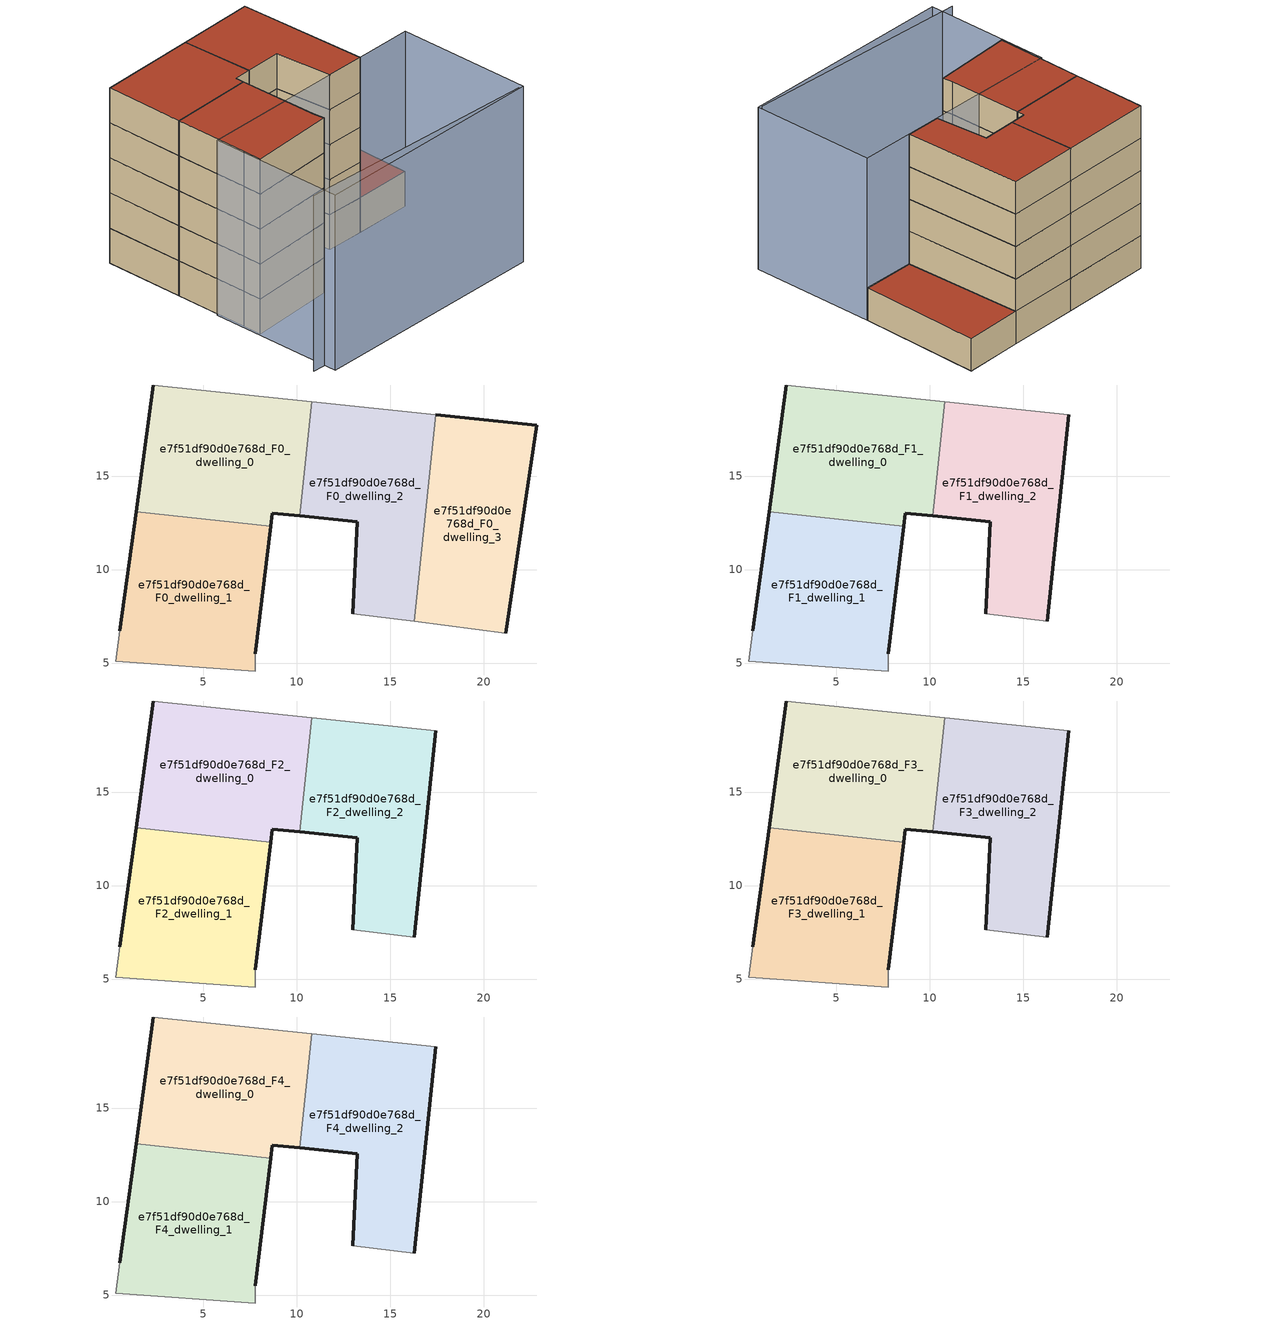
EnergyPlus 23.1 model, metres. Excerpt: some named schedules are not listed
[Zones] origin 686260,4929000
e7f51df90d0e768d_F0_dwelling_0
 floor ground (EU_floor_Construction): 10.15,12.88 10.8,18.98 2.33,19.87 1.41,13.08 8.62,12.33 8.7,13.02 z0
 wall outside (EU_wall_Construction): 10.15,12.88 8.7,13.02 8.62,12.33 / 1.41,13.08 2.33,19.87 z0:3
 wall adiabatic (EU_wall_Construction): 2.33,19.87 10.8,18.98 z0:3
 wall to e7f51df90d0e768d_F0_dwelling_2 (EU_wall_Construction): 10.8,18.98 10.15,12.88 z0:3
 wall to e7f51df90d0e768d_F0_dwelling_1 (EU_wall_Construction): 8.62,12.33 1.41,13.08 z0:3
e7f51df90d0e768d_F0_dwelling_1
 floor ground (EU_floor_Construction): 7.78,4.57 7.78,5.5 8.62,12.33 1.41,13.08 0.54,6.73 0.31,5.09 z0
 wall outside (EU_wall_Construction): 8.62,12.33 7.78,5.5 / 0.54,6.73 1.41,13.08 z0:3
 wall adiabatic (EU_wall_Construction): 7.78,5.5 7.78,4.57 0.31,5.09 0.54,6.73 z0:3
e7f51df90d0e768d_F0_dwelling_2
 floor ground (EU_floor_Construction): 16.28,7.22 17.44,18.28 10.8,18.98 10.15,12.88 13.25,12.56 13,7.64 z0
 wall outside (EU_wall_Construction): 13,7.64 13.25,12.56 10.15,12.88 z0:3
 wall adiabatic (EU_wall_Construction): 16.28,7.22 13,7.64 / 10.8,18.98 17.44,18.28 z0:3
 wall to e7f51df90d0e768d_F0_dwelling_3 (EU_wall_Construction): 17.44,18.28 16.28,7.22 z0:3
e7f51df90d0e768d_F0_dwelling_3
 floor ground (EU_floor_Construction): 21.17,6.59 22.85,17.71 17.44,18.28 16.28,7.22 z0
 wall outside (EU_wall_Construction): 17.44,18.28 22.85,17.71 21.17,6.59 z0:3
 wall adiabatic (EU_wall_Construction): 21.17,6.59 16.28,7.22 z0:3
 roof outside (EU_roof_Construction): 22.85,17.71 21.17,6.59 16.28,7.22 17.44,18.28 z3
e7f51df90d0e768d_F1_dwelling_0
 floor to e7f51df90d0e768d_F0_dwelling_0 (EU_floor_Construction): 10.15,12.88 10.8,18.98 2.33,19.87 1.41,13.08 8.62,12.33 8.7,13.02 z3
 wall outside (EU_wall_Construction): 10.15,12.88 8.7,13.02 8.62,12.33 / 1.41,13.08 2.33,19.87 z3:6
 wall adiabatic (EU_wall_Construction): 2.33,19.87 10.8,18.98 z3:6
 wall to e7f51df90d0e768d_F1_dwelling_2 (EU_wall_Construction): 10.8,18.98 10.15,12.88 z3:6
 wall to e7f51df90d0e768d_F1_dwelling_1 (EU_wall_Construction): 8.62,12.33 1.41,13.08 z3:6
e7f51df90d0e768d_F1_dwelling_1
 floor to e7f51df90d0e768d_F0_dwelling_1 (EU_floor_Construction): 7.78,4.57 7.78,5.5 8.62,12.33 1.41,13.08 0.54,6.73 0.31,5.09 z3
 wall outside (EU_wall_Construction): 8.62,12.33 7.78,5.5 / 0.54,6.73 1.41,13.08 z3:6
 wall adiabatic (EU_wall_Construction): 7.78,5.5 7.78,4.57 0.31,5.09 0.54,6.73 z3:6
e7f51df90d0e768d_F1_dwelling_2
 floor to e7f51df90d0e768d_F0_dwelling_2 (EU_floor_Construction): 16.28,7.22 17.44,18.28 10.8,18.98 10.15,12.88 13.25,12.56 13,7.64 z3
 wall outside (EU_wall_Construction): 17.44,18.28 16.28,7.22 / 13,7.64 13.25,12.56 10.15,12.88 z3:6
 wall adiabatic (EU_wall_Construction): 16.28,7.22 13,7.64 / 10.8,18.98 17.44,18.28 z3:6
e7f51df90d0e768d_F2_dwelling_0
 floor to e7f51df90d0e768d_F1_dwelling_0 (EU_floor_Construction): 10.15,12.88 10.8,18.98 2.33,19.87 1.41,13.08 8.62,12.33 8.7,13.02 z6
 wall outside (EU_wall_Construction): 10.15,12.88 8.7,13.02 8.62,12.33 / 1.41,13.08 2.33,19.87 z6:9
 wall adiabatic (EU_wall_Construction): 2.33,19.87 10.8,18.98 z6:9
 wall to e7f51df90d0e768d_F2_dwelling_2 (EU_wall_Construction): 10.8,18.98 10.15,12.88 z6:9
 wall to e7f51df90d0e768d_F2_dwelling_1 (EU_wall_Construction): 8.62,12.33 1.41,13.08 z6:9
e7f51df90d0e768d_F2_dwelling_1
 floor to e7f51df90d0e768d_F1_dwelling_1 (EU_floor_Construction): 7.78,4.57 7.78,5.5 8.62,12.33 1.41,13.08 0.54,6.73 0.31,5.09 z6
 wall outside (EU_wall_Construction): 8.62,12.33 7.78,5.5 / 0.54,6.73 1.41,13.08 z6:9
 wall adiabatic (EU_wall_Construction): 7.78,5.5 7.78,4.57 0.31,5.09 0.54,6.73 z6:9
e7f51df90d0e768d_F2_dwelling_2
 floor to e7f51df90d0e768d_F1_dwelling_2 (EU_floor_Construction): 16.28,7.22 17.44,18.28 10.8,18.98 10.15,12.88 13.25,12.56 13,7.64 z6
 wall outside (EU_wall_Construction): 17.44,18.28 16.28,7.22 / 13,7.64 13.25,12.56 10.15,12.88 z6:9
 wall adiabatic (EU_wall_Construction): 16.28,7.22 13,7.64 / 10.8,18.98 17.44,18.28 z6:9
e7f51df90d0e768d_F3_dwelling_0
 floor to e7f51df90d0e768d_F2_dwelling_0 (EU_floor_Construction): 10.15,12.88 10.8,18.98 2.33,19.87 1.41,13.08 8.62,12.33 8.7,13.02 z9
 wall outside (EU_wall_Construction): 10.15,12.88 8.7,13.02 8.62,12.33 / 1.41,13.08 2.33,19.87 z9:12
 wall adiabatic (EU_wall_Construction): 2.33,19.87 10.8,18.98 z9:12
 wall to e7f51df90d0e768d_F3_dwelling_2 (EU_wall_Construction): 10.8,18.98 10.15,12.88 z9:12
 wall to e7f51df90d0e768d_F3_dwelling_1 (EU_wall_Construction): 8.62,12.33 1.41,13.08 z9:12
e7f51df90d0e768d_F3_dwelling_1
 floor to e7f51df90d0e768d_F2_dwelling_1 (EU_floor_Construction): 7.78,4.57 7.78,5.5 8.62,12.33 1.41,13.08 0.54,6.73 0.31,5.09 z9
 wall outside (EU_wall_Construction): 8.62,12.33 7.78,5.5 / 0.54,6.73 1.41,13.08 z9:12
 wall adiabatic (EU_wall_Construction): 7.78,5.5 7.78,4.57 0.31,5.09 0.54,6.73 z9:12
e7f51df90d0e768d_F3_dwelling_2
 floor to e7f51df90d0e768d_F2_dwelling_2 (EU_floor_Construction): 16.28,7.22 17.44,18.28 10.8,18.98 10.15,12.88 13.25,12.56 13,7.64 z9
 wall outside (EU_wall_Construction): 17.44,18.28 16.28,7.22 / 13,7.64 13.25,12.56 10.15,12.88 z9:12
 wall adiabatic (EU_wall_Construction): 16.28,7.22 13,7.64 / 10.8,18.98 17.44,18.28 z9:12
e7f51df90d0e768d_F4_dwelling_0
 floor to e7f51df90d0e768d_F3_dwelling_0 (EU_floor_Construction): 10.15,12.88 10.8,18.98 2.33,19.87 1.41,13.08 8.62,12.33 8.7,13.02 z12
 wall outside (EU_wall_Construction): 10.15,12.88 8.7,13.02 8.62,12.33 / 1.41,13.08 2.33,19.87 z12:15
 wall adiabatic (EU_wall_Construction): 2.33,19.87 10.8,18.98 z12:15
 wall to e7f51df90d0e768d_F4_dwelling_2 (EU_wall_Construction): 10.8,18.98 10.15,12.88 z12:15
 wall to e7f51df90d0e768d_F4_dwelling_1 (EU_wall_Construction): 8.62,12.33 1.41,13.08 z12:15
 roof outside (EU_roof_Construction): 10.8,18.98 10.15,12.88 8.7,13.02 8.62,12.33 1.41,13.08 2.33,19.87 z15
e7f51df90d0e768d_F4_dwelling_1
 floor to e7f51df90d0e768d_F3_dwelling_1 (EU_floor_Construction): 7.78,4.57 7.78,5.5 8.62,12.33 1.41,13.08 0.54,6.73 0.31,5.09 z12
 wall outside (EU_wall_Construction): 8.62,12.33 7.78,5.5 / 0.54,6.73 1.41,13.08 z12:15
 wall adiabatic (EU_wall_Construction): 7.78,5.5 7.78,4.57 0.31,5.09 0.54,6.73 z12:15
 roof outside (EU_roof_Construction): 8.62,12.33 7.78,5.5 7.78,4.57 0.31,5.09 0.54,6.73 1.41,13.08 z15
e7f51df90d0e768d_F4_dwelling_2
 floor to e7f51df90d0e768d_F3_dwelling_2 (EU_floor_Construction): 16.28,7.22 17.44,18.28 10.8,18.98 10.15,12.88 13.25,12.56 13,7.64 z12
 wall outside (EU_wall_Construction): 17.44,18.28 16.28,7.22 / 13,7.64 13.25,12.56 10.15,12.88 z12:15
 wall adiabatic (EU_wall_Construction): 16.28,7.22 13,7.64 / 10.8,18.98 17.44,18.28 z12:15
 roof outside (EU_roof_Construction): 17.44,18.28 16.28,7.22 13,7.64 13.25,12.56 10.15,12.88 10.8,18.98 z15
shading: -1.7,-1.06 19.35,-4.76 / 0.73,9.22 21.17,6.59 / 21.17,6.59 19.69,-4.93 / 19.69,-4.93 -0.75,-2.31 / -0.75,-2.31 0.73,9.22 z0:15
[Building]
EU S2 Campaign: North Axis=0; Terrain=City; Solar Distribution=FullExterior
[Site:Location]
Bologna: Latitude=44.5; Longitude=11.25; Time Zone=1; Elevation=37
[SizingPeriod:WeatherFileDays]
AnnualSizingPeriod: Begin Month=1; Begin Day of Month=1; End Month=12; End Day of Month=31; Day of Week for Start Day=Monday; Use Weather File Daylight Saving Period=No; Use Weather File Rain and Snow Indicators=No
[MATERIAL]
EU_InternalMass_Material: Roughness=MediumRough; Thickness=0.1; Conductivity=1; Density=1800; Specific Heat=900; Thermal Absorptance=0.9; Solar Absorptance=0.7; Visible Absorptance=0.7
[MATERIAL:NOMASS] Roughness=MediumRough; Thermal Absorptance=0.9; Solar Absorptance=0.7; Visible Absorptance=0.7
Name | Thermal Resistance
EU_wall_NoMass | 0.905828
EU_roof_NoMass | 0.37593
EU_floor_NoMass | 0.67114
[CONSTRUCTION]
EU_wall_Construction: EU_wall_NoMass
EU_roof_Construction: EU_roof_NoMass
EU_floor_Construction: EU_floor_NoMass
EU_InternalMass_Construction: EU_InternalMass_Material
[ZONE] Type=1; Multiplier=1; Ceiling Height=autocalculate; Floor Area=autocalculate; Part of Total Floor Area=Yes
Name | Volume
e7f51df90d0e768d_F0_dwelling_0 | 173.946
e7f51df90d0e768d_F1_dwelling_0; e7f51df90d0e768d_F2_dwelling_0; e7f51df90d0e768d_F3_dwelling_0; e7f51df90d0e768d_F4_dwelling_0 | 173.944
e7f51df90d0e768d_F0_dwelling_1 | 173.931
e7f51df90d0e768d_F1_dwelling_1; e7f51df90d0e768d_F2_dwelling_1; e7f51df90d0e768d_F3_dwelling_1; e7f51df90d0e768d_F4_dwelling_1 | 173.932
e7f51df90d0e768d_F0_dwelling_2; e7f51df90d0e768d_F1_dwelling_2; e7f51df90d0e768d_F2_dwelling_2; e7f51df90d0e768d_F3_dwelling_2; e7f51df90d0e768d_F4_dwelling_2 | 173.927
e7f51df90d0e768d_F0_dwelling_3 | 173.93
[INTERNALMASS] Construction=EU_InternalMass_Construction
Name | Zone or ZoneList | Surface Area
e7f51df90d0e768d_F0_dwelling_0_EU_InternalMass | e7f51df90d0e768d_F0_dwelling_0 | 57.9824
e7f51df90d0e768d_F0_dwelling_1_EU_InternalMass | e7f51df90d0e768d_F0_dwelling_1 | 57.9776
e7f51df90d0e768d_F0_dwelling_2_EU_InternalMass | e7f51df90d0e768d_F0_dwelling_2 | 57.9758
e7f51df90d0e768d_F0_dwelling_3_EU_InternalMass | e7f51df90d0e768d_F0_dwelling_3 | 57.9764
e7f51df90d0e768d_F1_dwelling_0_EU_InternalMass | e7f51df90d0e768d_F1_dwelling_0 | 77.3024
e7f51df90d0e768d_F1_dwelling_1_EU_InternalMass | e7f51df90d0e768d_F1_dwelling_1 | 77.3005
e7f51df90d0e768d_F1_dwelling_2_EU_InternalMass | e7f51df90d0e768d_F1_dwelling_2 | 77.2994
e7f51df90d0e768d_F2_dwelling_0_EU_InternalMass | e7f51df90d0e768d_F2_dwelling_0 | 77.3024
e7f51df90d0e768d_F2_dwelling_1_EU_InternalMass | e7f51df90d0e768d_F2_dwelling_1 | 77.3005
e7f51df90d0e768d_F2_dwelling_2_EU_InternalMass | e7f51df90d0e768d_F2_dwelling_2 | 77.2994
e7f51df90d0e768d_F3_dwelling_0_EU_InternalMass | e7f51df90d0e768d_F3_dwelling_0 | 77.3024
e7f51df90d0e768d_F3_dwelling_1_EU_InternalMass | e7f51df90d0e768d_F3_dwelling_1 | 77.3005
e7f51df90d0e768d_F3_dwelling_2_EU_InternalMass | e7f51df90d0e768d_F3_dwelling_2 | 77.2994
e7f51df90d0e768d_F4_dwelling_0_EU_InternalMass | e7f51df90d0e768d_F4_dwelling_0 | 77.3024
e7f51df90d0e768d_F4_dwelling_1_EU_InternalMass | e7f51df90d0e768d_F4_dwelling_1 | 77.3005
e7f51df90d0e768d_F4_dwelling_2_EU_InternalMass | e7f51df90d0e768d_F4_dwelling_2 | 77.2994
[OTHEREQUIPMENT] Fuel Type=Electricity; Design Level Calculation Method=Watts/Area; Power per Zone Floor Area=1; Fraction Latent=0; Fraction Radiant=0; Fraction Lost=0; Carbon Dioxide Generation Rate=0; EndUse Subcategory=EU_Step8_InternalGains
Name | Zone or ZoneList or Space or SpaceList | Schedule
EU_Step8_InternalGain_e7f51df90d0e768d_F0_dwelling_0_f000 | e7f51df90d0e768d_F0_dwelling_0 | EU_Step8_GainSchedule_e7f51df90d0e768d_F0_dwelling_0_f000
EU_Step8_InternalGain_e7f51df90d0e768d_F0_dwelling_1_f000 | e7f51df90d0e768d_F0_dwelling_1 | EU_Step8_GainSchedule_e7f51df90d0e768d_F0_dwelling_1_f000
EU_Step8_InternalGain_e7f51df90d0e768d_F0_dwelling_2_f000 | e7f51df90d0e768d_F0_dwelling_2 | EU_Step8_GainSchedule_e7f51df90d0e768d_F0_dwelling_2_f000
EU_Step8_InternalGain_e7f51df90d0e768d_F0_dwelling_3_f000 | e7f51df90d0e768d_F0_dwelling_3 | EU_Step8_GainSchedule_e7f51df90d0e768d_F0_dwelling_3_f000
EU_Step8_InternalGain_e7f51df90d0e768d_F1_dwelling_0_f000 | e7f51df90d0e768d_F1_dwelling_0 | EU_Step8_GainSchedule_e7f51df90d0e768d_F1_dwelling_0_f000
EU_Step8_InternalGain_e7f51df90d0e768d_F1_dwelling_1_f000 | e7f51df90d0e768d_F1_dwelling_1 | EU_Step8_GainSchedule_e7f51df90d0e768d_F1_dwelling_1_f000
EU_Step8_InternalGain_e7f51df90d0e768d_F1_dwelling_2_f000 | e7f51df90d0e768d_F1_dwelling_2 | EU_Step8_GainSchedule_e7f51df90d0e768d_F1_dwelling_2_f000
EU_Step8_InternalGain_e7f51df90d0e768d_F2_dwelling_0_f000 | e7f51df90d0e768d_F2_dwelling_0 | EU_Step8_GainSchedule_e7f51df90d0e768d_F2_dwelling_0_f000
EU_Step8_InternalGain_e7f51df90d0e768d_F2_dwelling_1_f000 | e7f51df90d0e768d_F2_dwelling_1 | EU_Step8_GainSchedule_e7f51df90d0e768d_F2_dwelling_1_f000
EU_Step8_InternalGain_e7f51df90d0e768d_F2_dwelling_2_f000 | e7f51df90d0e768d_F2_dwelling_2 | EU_Step8_GainSchedule_e7f51df90d0e768d_F2_dwelling_2_f000
EU_Step8_InternalGain_e7f51df90d0e768d_F3_dwelling_0_f000 | e7f51df90d0e768d_F3_dwelling_0 | EU_Step8_GainSchedule_e7f51df90d0e768d_F3_dwelling_0_f000
EU_Step8_InternalGain_e7f51df90d0e768d_F3_dwelling_1_f000 | e7f51df90d0e768d_F3_dwelling_1 | EU_Step8_GainSchedule_e7f51df90d0e768d_F3_dwelling_1_f000
EU_Step8_InternalGain_e7f51df90d0e768d_F3_dwelling_2_f000 | e7f51df90d0e768d_F3_dwelling_2 | EU_Step8_GainSchedule_e7f51df90d0e768d_F3_dwelling_2_f000
EU_Step8_InternalGain_e7f51df90d0e768d_F4_dwelling_0_f000 | e7f51df90d0e768d_F4_dwelling_0 | EU_Step8_GainSchedule_e7f51df90d0e768d_F4_dwelling_0_f000
EU_Step8_InternalGain_e7f51df90d0e768d_F4_dwelling_1_f000 | e7f51df90d0e768d_F4_dwelling_1 | EU_Step8_GainSchedule_e7f51df90d0e768d_F4_dwelling_1_f000
EU_Step8_InternalGain_e7f51df90d0e768d_F4_dwelling_2_f000 | e7f51df90d0e768d_F4_dwelling_2 | EU_Step8_GainSchedule_e7f51df90d0e768d_F4_dwelling_2_f000
[ZONEVENTILATION:DESIGNFLOWRATE] Schedule=EU_AlwaysOn; Design Flow Rate Calculation Method=AirChanges/Hour; Air Changes per Hour=0.73129; Ventilation Type=Natural; Fan Pressure Rise=0; Fan Total Efficiency=1; Constant Term Coefficient=1; Temperature Term Coefficient=0; Velocity Term Coefficient=0; Velocity Squared Term Coefficient=0; Minimum Indoor Temperature=-100; Maximum Indoor Temperature=100; Delta Temperature=-100; Minimum Outdoor Temperature=-100; Maximum Outdoor Temperature=100; Maximum Wind Speed=40
Name | Zone or ZoneList or Space or SpaceList
EU_ConstantAir_e7f51df90d0e768d_F0_dwelling_0 | e7f51df90d0e768d_F0_dwelling_0
EU_ConstantAir_e7f51df90d0e768d_F0_dwelling_1 | e7f51df90d0e768d_F0_dwelling_1
EU_ConstantAir_e7f51df90d0e768d_F0_dwelling_2 | e7f51df90d0e768d_F0_dwelling_2
EU_ConstantAir_e7f51df90d0e768d_F0_dwelling_3 | e7f51df90d0e768d_F0_dwelling_3
EU_ConstantAir_e7f51df90d0e768d_F1_dwelling_0 | e7f51df90d0e768d_F1_dwelling_0
EU_ConstantAir_e7f51df90d0e768d_F1_dwelling_1 | e7f51df90d0e768d_F1_dwelling_1
EU_ConstantAir_e7f51df90d0e768d_F1_dwelling_2 | e7f51df90d0e768d_F1_dwelling_2
EU_ConstantAir_e7f51df90d0e768d_F2_dwelling_0 | e7f51df90d0e768d_F2_dwelling_0
EU_ConstantAir_e7f51df90d0e768d_F2_dwelling_1 | e7f51df90d0e768d_F2_dwelling_1
EU_ConstantAir_e7f51df90d0e768d_F2_dwelling_2 | e7f51df90d0e768d_F2_dwelling_2
EU_ConstantAir_e7f51df90d0e768d_F3_dwelling_0 | e7f51df90d0e768d_F3_dwelling_0
EU_ConstantAir_e7f51df90d0e768d_F3_dwelling_1 | e7f51df90d0e768d_F3_dwelling_1
EU_ConstantAir_e7f51df90d0e768d_F3_dwelling_2 | e7f51df90d0e768d_F3_dwelling_2
EU_ConstantAir_e7f51df90d0e768d_F4_dwelling_0 | e7f51df90d0e768d_F4_dwelling_0
EU_ConstantAir_e7f51df90d0e768d_F4_dwelling_1 | e7f51df90d0e768d_F4_dwelling_1
EU_ConstantAir_e7f51df90d0e768d_F4_dwelling_2 | e7f51df90d0e768d_F4_dwelling_2
[HVACTEMPLATE:THERMOSTAT] Constant Heating Setpoint=20; Constant Cooling Setpoint=50
EU_HeatOnly_e7f51df90d0e768d_F0_dwelling_0; EU_HeatOnly_e7f51df90d0e768d_F0_dwelling_1; EU_HeatOnly_e7f51df90d0e768d_F0_dwelling_2; EU_HeatOnly_e7f51df90d0e768d_F0_dwelling_3; EU_HeatOnly_e7f51df90d0e768d_F1_dwelling_0; EU_HeatOnly_e7f51df90d0e768d_F1_dwelling_1; EU_HeatOnly_e7f51df90d0e768d_F1_dwelling_2; EU_HeatOnly_e7f51df90d0e768d_F2_dwelling_0; EU_HeatOnly_e7f51df90d0e768d_F2_dwelling_1; EU_HeatOnly_e7f51df90d0e768d_F2_dwelling_2; EU_HeatOnly_e7f51df90d0e768d_F3_dwelling_0; EU_HeatOnly_e7f51df90d0e768d_F3_dwelling_1; EU_HeatOnly_e7f51df90d0e768d_F3_dwelling_2; EU_HeatOnly_e7f51df90d0e768d_F4_dwelling_0; EU_HeatOnly_e7f51df90d0e768d_F4_dwelling_1; EU_HeatOnly_e7f51df90d0e768d_F4_dwelling_2
[HVACTEMPLATE:ZONE:IDEALLOADSAIRSYSTEM]
e7f51df90d0e768d_F0_dwelling_0: Template Thermostat=EU_HeatOnly_e7f51df90d0e768d_F0_dwelling_0; System Availability Schedule=EU_AlwaysOn; Maximum Heating Supply Air Temperature=50; Minimum Cooling Supply Air Temperature=13; Maximum Heating Supply Air Humidity Ratio=0.0156; Minimum Cooling Supply Air Humidity Ratio=0.0077; Heating Limit=NoLimit; Cooling Limit=NoLimit; Heating Availability Schedule=EU_AlwaysOn; Cooling Availability Schedule=EU_CoolingOff; Dehumidification Control Type=ConstantSensibleHeatRatio; Cooling Sensible Heat Ratio=0.7; Dehumidification Setpoint=60; Humidification Control Type=None; Humidification Setpoint=30; Outdoor Air Method=None; Outdoor Air Flow Rate per Person=0.00944; Outdoor Air Flow Rate per Zone Floor Area=0; Outdoor Air Flow Rate per Zone=0; Demand Controlled Ventilation Type=None; Outdoor Air Economizer Type=NoEconomizer; Heat Recovery Type=None; Sensible Heat Recovery Effectiveness=0.7; Latent Heat Recovery Effectiveness=0.65
